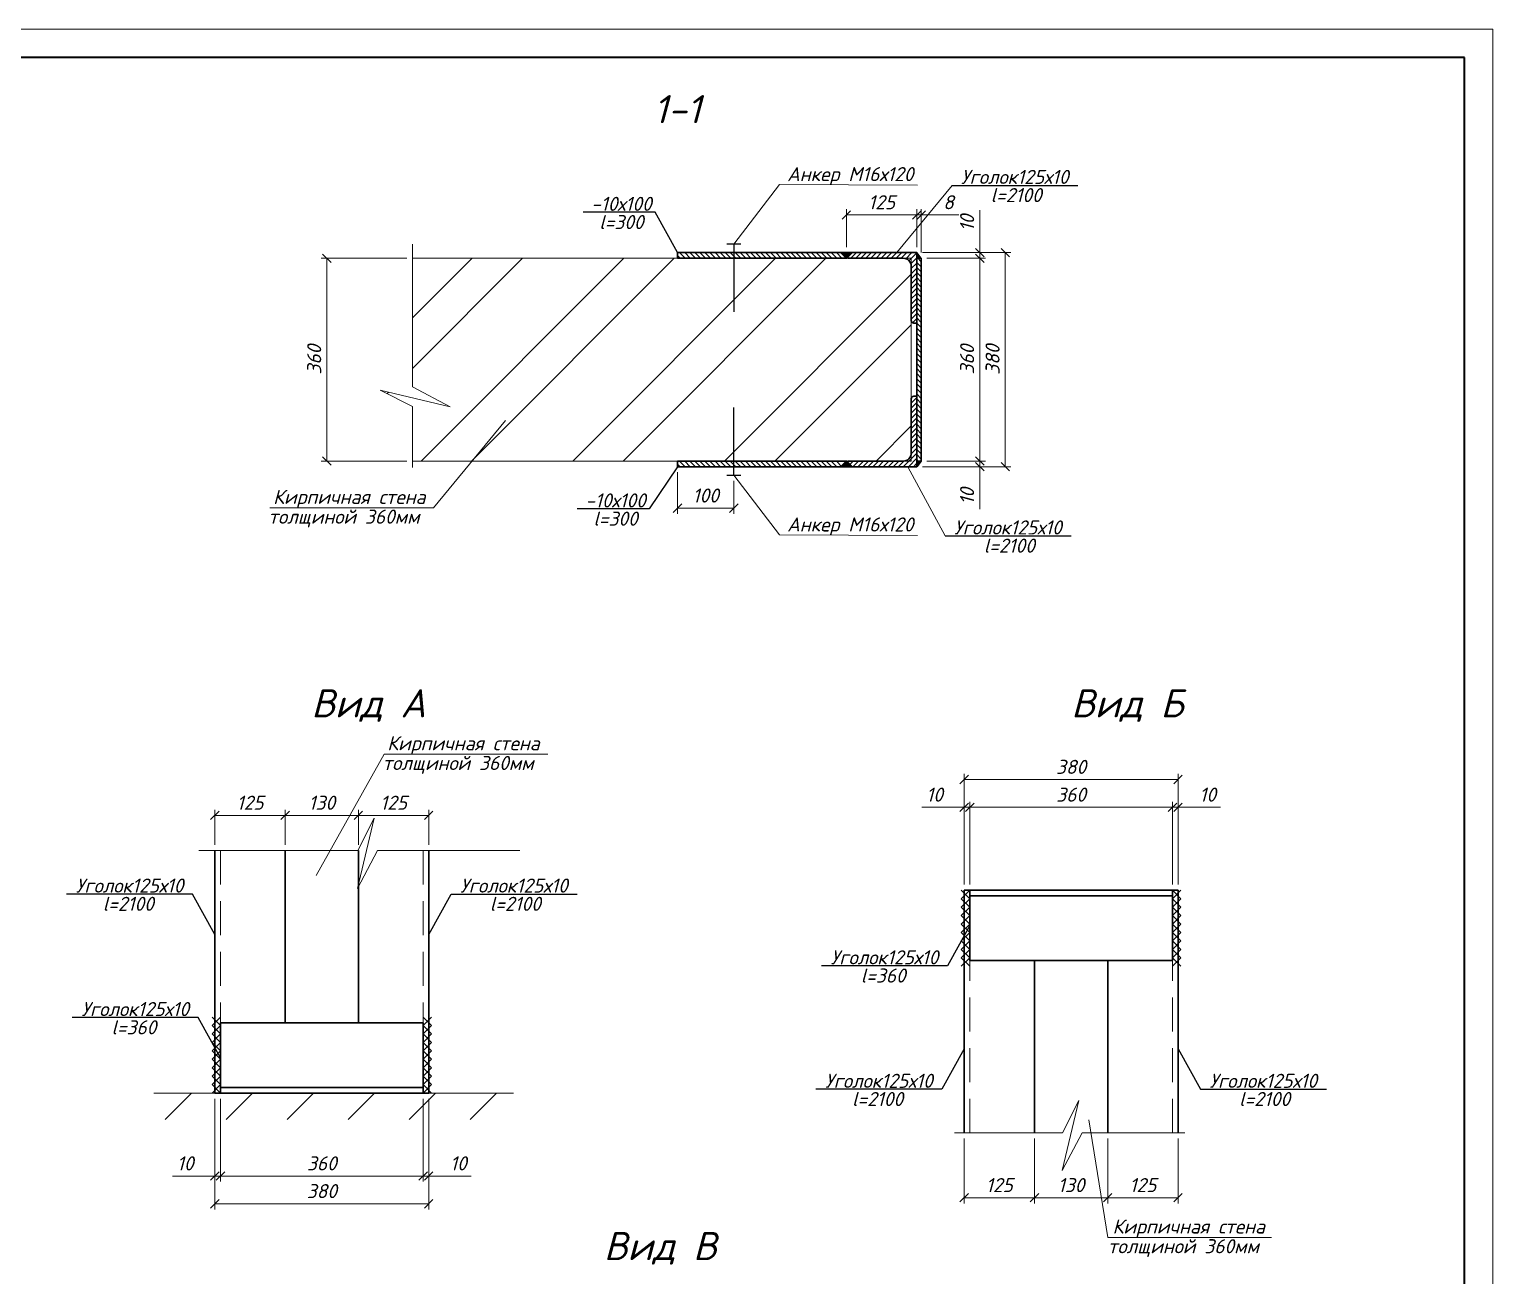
# Model space of a CAD drawing. Header units: millimetres. Extents: x 10124 to 8132345, y -95635 to 1386204.
# Drawn here: x 112703 to 115303, y 27847 to 30060 of the extents above; entities that cross this region are included whole.
import ezdxf

# ---------------------------------------------------------------- set-up
doc = ezdxf.new("R2010")
doc.units = ezdxf.units.MM
doc.linetypes.add('Пунктир 2мм', pattern=[3, 2, -1])
doc.layers.get('DEFPOINTS').update_dxf_attribs({"color": 1})
doc.layers.add('013', color=7, linetype='Continuous', lineweight=13)
doc.layers.add('030', color=7, linetype='Continuous', lineweight=30)
doc.styles.add('10', font='isocpeui.ttf', dxfattribs={"height": 25})
doc.styles.add('GOST', font='isocpeur.TTF')
doc.dimstyles.new('10', dxfattribs={"dimtxt": 37.5, "dimasz": 15, "dimexe": 10, "dimexo": 10, "dimgap": 10, "dimtad": 1, "dimtxsty": '10', "dimblk": 'OBLIQUE', "dimcen": 2.5, "dimadec": 0, "dimazin": 0, "dimtfac": 1, "dimtmove": 0, "dimatfit": 3, "dimfxl": 1, "dimlwd": 15, "dimlwe": 15, "dimarcsym": 0})
pattern_1 = [(135, (-518.993, 509.553), (-4.49012806, -4.49012806), [])]

# ---------------------------------------------------------------- blocks, each defined once
blk = doc.blocks.new('*U16')
at = {"color": 44, "lineweight": 20, "ltscale": 10}
for p, q in [((594, 420), (0, 420)), ((594, 0), (594, 420))]:
    blk.add_line(p, q, dxfattribs=at)
at = {"color": 137, "lineweight": 35, "ltscale": 10}
for p, q in [((589, 415), (20, 415)), ((589, 5), (589, 415))]:
    blk.add_line(p, q, dxfattribs=at)
at = {"color": 44, "lineweight": 13, "style": 'GOST', "oblique": 10, "width": 0.8}
for tag in ['ФОРМАТВЕРТ', 'ФОРМАТГОРИЗ']:
    blk.add_attdef(tag, (542.98, 1.6), '', height=2, dxfattribs=at)
blk = doc.blocks.new('*U172')
blk.add_lwpolyline([(-34.5, 90.5), (-29.1, 90.5, -0.414214), (-24.5, 85.9), (-24.5, -10.5, 0.414214), (-10.5, -24.5), (85.9, -24.5, -0.414214), (90.5, -29.1), (90.5, -34.5), (-34.5, -34.5)], format="xyb", close=True)
blk = doc.blocks.new('_OBLIQUE')
at = {"color": 0, "linetype": 'ByBlock'}
blk.add_line((-0.5, -0.5), (0.5, 0.5), dxfattribs=at)
blk = doc.blocks.new('*D239')
at = {"color": 0, "lineweight": 15, "ltscale": 100, "transparency": 16777216}
for p, q in [((113373.8, 29653.6), (113221.8, 29653.6)), ((113231.8, 29293.6), (113231.8, 29653.6)), ((113373.8, 29293.6), (113221.8, 29293.6))]:
    blk.add_line(p, q, dxfattribs=at)
at = {"layer": 'DEFPOINTS', "color": 0, "ltscale": 100, "transparency": 16777216}
for p in [(113231.8, 29653.6), (113383.8, 29653.6), (113383.8, 29293.6)]:
    blk.add_point(p, dxfattribs=at)
at = {"color": 0, "lineweight": 15, "ltscale": 100, "transparency": 16777216, "xscale": 15, "yscale": 15, "zscale": 15}
for p, rotation in [((113231.8, 29653.6), 90), ((113231.8, 29293.6), 270)]:
    blk.add_blockref('_OBLIQUE', p, dxfattribs=dict(at, rotation=rotation))
at = {"color": 0, "ltscale": 100, "transparency": 16777216, "insert": (113209.3, 29473.6), "char_height": 25, "attachment_point": 5, "rotation": 90, "style": '10'}
blk.add_mtext('360', dxfattribs=at)
blk = doc.blocks.new('*D240')
at = {"color": 0, "lineweight": 15, "ltscale": 100, "transparency": 16777216}
for p, q in [((114154.7, 29673.6), (114154.7, 29740.6)), ((114279.7, 29673.6), (114279.7, 29740.6)), ((114279.7, 29730.6), (114154.7, 29730.6))]:
    blk.add_line(p, q, dxfattribs=at)
at = {"layer": 'DEFPOINTS', "color": 0, "ltscale": 100, "transparency": 16777216}
for p in [(114154.7, 29730.6), (114154.7, 29663.6), (114279.7, 29663.6)]:
    blk.add_point(p, dxfattribs=at)
at = {"color": 0, "lineweight": 15, "ltscale": 100, "transparency": 16777216, "xscale": 15, "yscale": 15, "zscale": 15, "rotation": 180}
blk.add_blockref('_OBLIQUE', (114154.7, 29730.6), dxfattribs=at)
at = {"color": 0, "lineweight": 15, "ltscale": 100, "transparency": 16777216, "xscale": 15, "yscale": 15, "zscale": 15}
blk.add_blockref('_OBLIQUE', (114279.7, 29730.6), dxfattribs=at)
at = {"color": 0, "ltscale": 100, "transparency": 16777216, "insert": (114217.2, 29753.1), "char_height": 25, "attachment_point": 5, "style": '10'}
blk.add_mtext('125', dxfattribs=at)
blk = doc.blocks.new('*D241')
at = {"color": 0, "lineweight": 15, "ltscale": 100, "transparency": 16777216}
for p, q in [((114279.7, 29673.6), (114279.7, 29740.6)), ((114287.7, 29663.6), (114287.7, 29740.6)), ((114279.7, 29730.6), (114264.7, 29730.6)), ((114279.7, 29730.6), (114287.7, 29730.6)), ((114287.7, 29730.6), (114354.3, 29730.6))]:
    blk.add_line(p, q, dxfattribs=at)
at = {"layer": 'DEFPOINTS', "color": 0, "ltscale": 100, "transparency": 16777216}
for p in [(114287.7, 29730.6), (114279.7, 29663.6), (114287.7, 29653.6)]:
    blk.add_point(p, dxfattribs=at)
at = {"color": 0, "lineweight": 15, "ltscale": 100, "transparency": 16777216, "xscale": 15, "yscale": 15, "zscale": 15}
blk.add_blockref('_OBLIQUE', (114279.7, 29730.6), dxfattribs=at)
at = {"color": 0, "lineweight": 15, "ltscale": 100, "transparency": 16777216, "xscale": 15, "yscale": 15, "zscale": 15, "rotation": 180}
blk.add_blockref('_OBLIQUE', (114287.7, 29730.6), dxfattribs=at)
at = {"color": 0, "ltscale": 100, "transparency": 16777216, "insert": (114336, 29753.1), "char_height": 25, "attachment_point": 5, "style": '10'}
blk.add_mtext('8', dxfattribs=at)
blk = doc.blocks.new('*D242')
at = {"color": 0, "lineweight": 15, "ltscale": 100, "transparency": 16777216}
for p, q in [((114391.6, 29293.6), (114391.6, 29308.6)), ((114289.7, 29283.6), (114401.6, 29283.6)), ((114297.7, 29293.6), (114401.6, 29293.6)), ((114391.6, 29293.6), (114391.6, 29283.6)), ((114391.6, 29283.6), (114391.6, 29208.4))]:
    blk.add_line(p, q, dxfattribs=at)
at = {"layer": 'DEFPOINTS', "color": 0, "ltscale": 100, "transparency": 16777216}
for p in [(114279.7, 29283.6), (114287.7, 29293.6), (114391.6, 29283.6)]:
    blk.add_point(p, dxfattribs=at)
at = {"color": 0, "lineweight": 15, "ltscale": 100, "transparency": 16777216, "xscale": 15, "yscale": 15, "zscale": 15}
for p, rotation in [((114391.6, 29293.6), 270), ((114391.6, 29283.6), 90)]:
    blk.add_blockref('_OBLIQUE', p, dxfattribs=dict(at, rotation=rotation))
at = {"color": 0, "ltscale": 100, "transparency": 16777216, "insert": (114369.1, 29231), "char_height": 25, "attachment_point": 5, "rotation": 90, "style": '10'}
blk.add_mtext('10', dxfattribs=at)
blk = doc.blocks.new('*D243')
at = {"color": 0, "lineweight": 15, "ltscale": 100, "transparency": 16777216}
for p, q in [((114297.7, 29653.6), (114401.6, 29653.6)), ((114391.6, 29293.6), (114391.6, 29653.6)), ((114297.7, 29293.6), (114401.6, 29293.6))]:
    blk.add_line(p, q, dxfattribs=at)
at = {"layer": 'DEFPOINTS', "color": 0, "ltscale": 100, "transparency": 16777216}
for p in [(114287.7, 29653.6), (114391.6, 29653.6), (114287.7, 29293.6)]:
    blk.add_point(p, dxfattribs=at)
at = {"color": 0, "lineweight": 15, "ltscale": 100, "transparency": 16777216, "xscale": 15, "yscale": 15, "zscale": 15}
for p, rotation in [((114391.6, 29653.6), 90), ((114391.6, 29293.6), 270)]:
    blk.add_blockref('_OBLIQUE', p, dxfattribs=dict(at, rotation=rotation))
at = {"color": 0, "ltscale": 100, "transparency": 16777216, "insert": (114369.1, 29473.6), "char_height": 25, "attachment_point": 5, "rotation": 90, "style": '10'}
blk.add_mtext('360', dxfattribs=at)
blk = doc.blocks.new('*D209')
at = {"color": 0, "lineweight": 15, "ltscale": 100, "transparency": 16777216}
for p, q in [((114391.6, 29663.6), (114391.6, 29738.8)), ((114289.7, 29663.6), (114401.6, 29663.6)), ((114391.6, 29653.6), (114391.6, 29663.6)), ((114297.7, 29653.6), (114401.6, 29653.6)), ((114391.6, 29653.6), (114391.6, 29638.6))]:
    blk.add_line(p, q, dxfattribs=at)
at = {"layer": 'DEFPOINTS', "color": 0, "ltscale": 100, "transparency": 16777216}
for p in [(114279.7, 29663.6), (114391.6, 29663.6), (114287.7, 29653.6)]:
    blk.add_point(p, dxfattribs=at)
at = {"color": 0, "lineweight": 15, "ltscale": 100, "transparency": 16777216, "xscale": 15, "yscale": 15, "zscale": 15}
for p, rotation in [((114391.6, 29663.6), 270), ((114391.6, 29653.6), 90)]:
    blk.add_blockref('_OBLIQUE', p, dxfattribs=dict(at, rotation=rotation))
at = {"color": 0, "ltscale": 100, "transparency": 16777216, "insert": (114369.1, 29716.2), "char_height": 25, "attachment_point": 5, "rotation": 90, "style": '10'}
blk.add_mtext('10', dxfattribs=at)
blk = doc.blocks.new('*D210')
at = {"color": 0, "lineweight": 15, "ltscale": 100, "transparency": 16777216}
for p, q in [((114289.7, 29663.6), (114446.8, 29663.6)), ((114436.8, 29283.6), (114436.8, 29663.6)), ((114289.7, 29283.6), (114446.8, 29283.6))]:
    blk.add_line(p, q, dxfattribs=at)
at = {"layer": 'DEFPOINTS', "color": 0, "ltscale": 100, "transparency": 16777216}
for p in [(114279.7, 29663.6), (114436.8, 29663.6), (114279.7, 29283.6)]:
    blk.add_point(p, dxfattribs=at)
at = {"color": 0, "lineweight": 15, "ltscale": 100, "transparency": 16777216, "xscale": 15, "yscale": 15, "zscale": 15}
for p, rotation in [((114436.8, 29663.6), 90), ((114436.8, 29283.6), 270)]:
    blk.add_blockref('_OBLIQUE', p, dxfattribs=dict(at, rotation=rotation))
at = {"color": 0, "ltscale": 100, "transparency": 16777216, "insert": (114414.3, 29473.6), "char_height": 25, "attachment_point": 5, "rotation": 90, "style": '10'}
blk.add_mtext('380', dxfattribs=at)
blk = doc.blocks.new('*D244')
at = {"color": 0, "lineweight": 15, "ltscale": 100, "transparency": 16777216}
for p, q in [((113854.7, 29273.6), (113854.7, 29199.9)), ((113954.7, 29258.6), (113954.7, 29199.9)), ((113854.7, 29209.9), (113954.7, 29209.9))]:
    blk.add_line(p, q, dxfattribs=at)
at = {"layer": 'DEFPOINTS', "color": 0, "ltscale": 100, "transparency": 16777216}
for p in [(113854.7, 29283.6), (113954.7, 29268.6), (113954.7, 29209.9)]:
    blk.add_point(p, dxfattribs=at)
at = {"color": 0, "lineweight": 15, "ltscale": 100, "transparency": 16777216, "xscale": 15, "yscale": 15, "zscale": 15, "rotation": 180}
blk.add_blockref('_OBLIQUE', (113854.7, 29209.9), dxfattribs=at)
at = {"color": 0, "lineweight": 15, "ltscale": 100, "transparency": 16777216, "xscale": 15, "yscale": 15, "zscale": 15}
blk.add_blockref('_OBLIQUE', (113954.7, 29209.9), dxfattribs=at)
at = {"color": 0, "ltscale": 100, "transparency": 16777216, "insert": (113904.7, 29232.4), "char_height": 25, "attachment_point": 5, "style": '10'}
blk.add_mtext('100', dxfattribs=at)
blk = doc.blocks.new('*D206')
at = {"color": 0, "lineweight": 15, "ltscale": 100, "transparency": 16777216}
for p, q in [((113042.8, 28161.4), (113042.8, 28014.1)), ((113402.8, 28161.4), (113402.8, 28014.1)), ((113042.8, 28024.1), (113402.8, 28024.1))]:
    blk.add_line(p, q, dxfattribs=at)
at = {"layer": 'DEFPOINTS', "color": 0, "ltscale": 100, "transparency": 16777216}
for p in [(113042.8, 28171.4), (113402.8, 28171.4), (113402.8, 28024.1)]:
    blk.add_point(p, dxfattribs=at)
at = {"color": 0, "lineweight": 15, "ltscale": 100, "transparency": 16777216, "xscale": 15, "yscale": 15, "zscale": 15, "rotation": 180}
blk.add_blockref('_OBLIQUE', (113042.8, 28024.1), dxfattribs=at)
at = {"color": 0, "lineweight": 15, "ltscale": 100, "transparency": 16777216, "xscale": 15, "yscale": 15, "zscale": 15}
blk.add_blockref('_OBLIQUE', (113402.8, 28024.1), dxfattribs=at)
at = {"color": 0, "ltscale": 100, "transparency": 16777216, "insert": (113222.8, 28046.6), "char_height": 25, "attachment_point": 5, "style": '10'}
blk.add_mtext('360', dxfattribs=at)
blk = doc.blocks.new('*D225')
at = {"layer": '013', "color": 0, "lineweight": 15, "ltscale": 100, "transparency": 16777216}
for p, q in [((113032.8, 28161.4), (113032.8, 28014.1)), ((113042.8, 28161.4), (113042.8, 28014.1)), ((113032.8, 28024.1), (112957.6, 28024.1)), ((113042.8, 28024.1), (113032.8, 28024.1)), ((113042.8, 28024.1), (113057.8, 28024.1))]:
    blk.add_line(p, q, dxfattribs=at)
at = {"layer": 'DEFPOINTS', "color": 0, "ltscale": 100, "transparency": 16777216}
for p in [(113032.8, 28171.4), (113042.8, 28171.4), (113032.8, 28024.1)]:
    blk.add_point(p, dxfattribs=at)
at = {"layer": '013', "color": 0, "lineweight": 15, "ltscale": 100, "transparency": 16777216, "xscale": 15, "yscale": 15, "zscale": 15}
blk.add_blockref('_OBLIQUE', (113032.8, 28024.1), dxfattribs=at)
at = {"layer": '013', "color": 0, "lineweight": 15, "ltscale": 100, "transparency": 16777216, "xscale": 15, "yscale": 15, "zscale": 15, "rotation": 180}
blk.add_blockref('_OBLIQUE', (113042.8, 28024.1), dxfattribs=at)
at = {"layer": '013', "color": 0, "ltscale": 100, "transparency": 16777216, "insert": (112980.2, 28046.6), "char_height": 25, "attachment_point": 5, "style": '10'}
blk.add_mtext('10', dxfattribs=at)
blk = doc.blocks.new('*D221')
at = {"layer": '013', "color": 0, "lineweight": 15, "ltscale": 100, "transparency": 16777216}
for p, q in [((113402.8, 28161.4), (113402.8, 28014.1)), ((113412.8, 28161.4), (113412.8, 28014.1)), ((113402.8, 28024.1), (113387.8, 28024.1)), ((113402.8, 28024.1), (113412.8, 28024.1)), ((113412.8, 28024.1), (113488, 28024.1))]:
    blk.add_line(p, q, dxfattribs=at)
at = {"layer": 'DEFPOINTS', "color": 0, "ltscale": 100, "transparency": 16777216}
for p in [(113402.8, 28171.4), (113412.8, 28171.4), (113412.8, 28024.1)]:
    blk.add_point(p, dxfattribs=at)
at = {"layer": '013', "color": 0, "lineweight": 15, "ltscale": 100, "transparency": 16777216, "xscale": 15, "yscale": 15, "zscale": 15}
blk.add_blockref('_OBLIQUE', (113402.8, 28024.1), dxfattribs=at)
at = {"layer": '013', "color": 0, "lineweight": 15, "ltscale": 100, "transparency": 16777216, "xscale": 15, "yscale": 15, "zscale": 15, "rotation": 180}
blk.add_blockref('_OBLIQUE', (113412.8, 28024.1), dxfattribs=at)
at = {"layer": '013', "color": 0, "ltscale": 100, "transparency": 16777216, "insert": (113465.4, 28046.6), "char_height": 25, "attachment_point": 5, "style": '10'}
blk.add_mtext('10', dxfattribs=at)
blk = doc.blocks.new('*D217')
at = {"layer": '013', "color": 0, "lineweight": 15, "ltscale": 100, "transparency": 16777216}
for p, q in [((113032.8, 28161.4), (113032.8, 27964.8)), ((113412.8, 28161.4), (113412.8, 27964.8)), ((113032.8, 27974.8), (113412.8, 27974.8))]:
    blk.add_line(p, q, dxfattribs=at)
at = {"layer": 'DEFPOINTS', "color": 0, "ltscale": 100, "transparency": 16777216}
for p in [(113032.8, 28171.4), (113412.8, 28171.4), (113412.8, 27974.8)]:
    blk.add_point(p, dxfattribs=at)
at = {"layer": '013', "color": 0, "lineweight": 15, "ltscale": 100, "transparency": 16777216, "xscale": 15, "yscale": 15, "zscale": 15, "rotation": 180}
blk.add_blockref('_OBLIQUE', (113032.8, 27974.8), dxfattribs=at)
at = {"layer": '013', "color": 0, "lineweight": 15, "ltscale": 100, "transparency": 16777216, "xscale": 15, "yscale": 15, "zscale": 15}
blk.add_blockref('_OBLIQUE', (113412.8, 27974.8), dxfattribs=at)
at = {"layer": '013', "color": 0, "ltscale": 100, "transparency": 16777216, "insert": (113222.8, 27997.3), "char_height": 25, "attachment_point": 5, "style": '10'}
blk.add_mtext('380', dxfattribs=at)
blk = doc.blocks.new('*D218')
at = {"color": 0, "lineweight": 15, "ltscale": 100, "transparency": 16777216}
for p, q in [((114373.8, 28541.6), (114373.8, 28688.8)), ((114373.8, 28678.8), (114733.8, 28678.8)), ((114733.8, 28541.6), (114733.8, 28688.8))]:
    blk.add_line(p, q, dxfattribs=at)
at = {"layer": 'DEFPOINTS', "color": 0, "ltscale": 100, "transparency": 16777216}
for p in [(114733.8, 28678.8), (114373.8, 28531.6), (114733.8, 28531.6)]:
    blk.add_point(p, dxfattribs=at)
at = {"color": 0, "lineweight": 15, "ltscale": 100, "transparency": 16777216, "xscale": 15, "yscale": 15, "zscale": 15, "rotation": 180}
blk.add_blockref('_OBLIQUE', (114373.8, 28678.8), dxfattribs=at)
at = {"color": 0, "lineweight": 15, "ltscale": 100, "transparency": 16777216, "xscale": 15, "yscale": 15, "zscale": 15}
blk.add_blockref('_OBLIQUE', (114733.8, 28678.8), dxfattribs=at)
at = {"color": 0, "ltscale": 100, "transparency": 16777216, "insert": (114553.8, 28701.3), "char_height": 25, "attachment_point": 5, "style": '10'}
blk.add_mtext('360', dxfattribs=at)
blk = doc.blocks.new('*D246')
at = {"layer": '013', "color": 0, "lineweight": 15, "ltscale": 100, "transparency": 16777216}
for p, q in [((114363.8, 28678.8), (114288.6, 28678.8)), ((114363.8, 28541.6), (114363.8, 28688.8)), ((114373.8, 28678.8), (114363.8, 28678.8)), ((114373.8, 28541.6), (114373.8, 28688.8)), ((114373.8, 28678.8), (114388.8, 28678.8))]:
    blk.add_line(p, q, dxfattribs=at)
at = {"layer": 'DEFPOINTS', "color": 0, "ltscale": 100, "transparency": 16777216}
for p in [(114363.8, 28678.8), (114363.8, 28531.6), (114373.8, 28531.6)]:
    blk.add_point(p, dxfattribs=at)
at = {"layer": '013', "color": 0, "lineweight": 15, "ltscale": 100, "transparency": 16777216, "xscale": 15, "yscale": 15, "zscale": 15}
blk.add_blockref('_OBLIQUE', (114363.8, 28678.8), dxfattribs=at)
at = {"layer": '013', "color": 0, "lineweight": 15, "ltscale": 100, "transparency": 16777216, "xscale": 15, "yscale": 15, "zscale": 15, "rotation": 180}
blk.add_blockref('_OBLIQUE', (114373.8, 28678.8), dxfattribs=at)
at = {"layer": '013', "color": 0, "ltscale": 100, "transparency": 16777216, "insert": (114311.2, 28701.3), "char_height": 25, "attachment_point": 5, "style": '10'}
blk.add_mtext('10', dxfattribs=at)
blk = doc.blocks.new('*D219')
at = {"layer": '013', "color": 0, "lineweight": 15, "ltscale": 100, "transparency": 16777216}
for p, q in [((114733.8, 28678.8), (114718.8, 28678.8)), ((114733.8, 28541.6), (114733.8, 28688.8)), ((114733.8, 28678.8), (114743.8, 28678.8)), ((114743.8, 28541.6), (114743.8, 28688.8)), ((114743.8, 28678.8), (114818.9, 28678.8))]:
    blk.add_line(p, q, dxfattribs=at)
at = {"layer": 'DEFPOINTS', "color": 0, "ltscale": 100, "transparency": 16777216}
for p in [(114743.8, 28678.8), (114733.8, 28531.6), (114743.8, 28531.6)]:
    blk.add_point(p, dxfattribs=at)
at = {"layer": '013', "color": 0, "lineweight": 15, "ltscale": 100, "transparency": 16777216, "xscale": 15, "yscale": 15, "zscale": 15}
blk.add_blockref('_OBLIQUE', (114733.8, 28678.8), dxfattribs=at)
at = {"layer": '013', "color": 0, "lineweight": 15, "ltscale": 100, "transparency": 16777216, "xscale": 15, "yscale": 15, "zscale": 15, "rotation": 180}
blk.add_blockref('_OBLIQUE', (114743.8, 28678.8), dxfattribs=at)
at = {"layer": '013', "color": 0, "ltscale": 100, "transparency": 16777216, "insert": (114796.4, 28701.3), "char_height": 25, "attachment_point": 5, "style": '10'}
blk.add_mtext('10', dxfattribs=at)
blk = doc.blocks.new('*D220')
at = {"layer": '013', "color": 0, "lineweight": 15, "ltscale": 100, "transparency": 16777216}
for p, q in [((114363.8, 28541.6), (114363.8, 28738.1)), ((114363.8, 28728.1), (114743.8, 28728.1)), ((114743.8, 28541.6), (114743.8, 28738.1))]:
    blk.add_line(p, q, dxfattribs=at)
at = {"layer": 'DEFPOINTS', "color": 0, "ltscale": 100, "transparency": 16777216}
for p in [(114743.8, 28728.1), (114363.8, 28531.6), (114743.8, 28531.6)]:
    blk.add_point(p, dxfattribs=at)
at = {"layer": '013', "color": 0, "lineweight": 15, "ltscale": 100, "transparency": 16777216, "xscale": 15, "yscale": 15, "zscale": 15, "rotation": 180}
blk.add_blockref('_OBLIQUE', (114363.8, 28728.1), dxfattribs=at)
at = {"layer": '013', "color": 0, "lineweight": 15, "ltscale": 100, "transparency": 16777216, "xscale": 15, "yscale": 15, "zscale": 15}
blk.add_blockref('_OBLIQUE', (114743.8, 28728.1), dxfattribs=at)
at = {"layer": '013', "color": 0, "ltscale": 100, "transparency": 16777216, "insert": (114553.8, 28750.6), "char_height": 25, "attachment_point": 5, "style": '10'}
blk.add_mtext('380', dxfattribs=at)
blk = doc.blocks.new('*D247')
at = {"layer": '013', "color": 0, "lineweight": 15, "ltscale": 100, "transparency": 16777216}
for p, q in [((113032.8, 28612), (113032.8, 28674.4)), ((113157.8, 28612), (113157.8, 28674.4)), ((113032.8, 28664.4), (113157.8, 28664.4))]:
    blk.add_line(p, q, dxfattribs=at)
at = {"layer": 'DEFPOINTS', "color": 0, "ltscale": 100, "transparency": 16777216}
for p in [(113157.8, 28664.4), (113032.8, 28602), (113157.8, 28602)]:
    blk.add_point(p, dxfattribs=at)
at = {"layer": '013', "color": 0, "lineweight": 15, "ltscale": 100, "transparency": 16777216, "xscale": 15, "yscale": 15, "zscale": 15, "rotation": 180}
blk.add_blockref('_OBLIQUE', (113032.8, 28664.4), dxfattribs=at)
at = {"layer": '013', "color": 0, "lineweight": 15, "ltscale": 100, "transparency": 16777216, "xscale": 15, "yscale": 15, "zscale": 15}
blk.add_blockref('_OBLIQUE', (113157.8, 28664.4), dxfattribs=at)
at = {"layer": '013', "color": 0, "ltscale": 100, "transparency": 16777216, "insert": (113095.3, 28686.9), "char_height": 25, "attachment_point": 5, "style": '10'}
blk.add_mtext('125', dxfattribs=at)
blk = doc.blocks.new('*D248')
at = {"layer": '013', "color": 0, "lineweight": 15, "ltscale": 100, "transparency": 16777216}
for p, q in [((113157.8, 28612), (113157.8, 28674.4)), ((113287.8, 28612), (113287.8, 28674.4)), ((113157.8, 28664.4), (113287.8, 28664.4))]:
    blk.add_line(p, q, dxfattribs=at)
at = {"layer": 'DEFPOINTS', "color": 0, "ltscale": 100, "transparency": 16777216}
for p in [(113287.8, 28664.4), (113157.8, 28602), (113287.8, 28602)]:
    blk.add_point(p, dxfattribs=at)
at = {"layer": '013', "color": 0, "lineweight": 15, "ltscale": 100, "transparency": 16777216, "xscale": 15, "yscale": 15, "zscale": 15, "rotation": 180}
blk.add_blockref('_OBLIQUE', (113157.8, 28664.4), dxfattribs=at)
at = {"layer": '013', "color": 0, "lineweight": 15, "ltscale": 100, "transparency": 16777216, "xscale": 15, "yscale": 15, "zscale": 15}
blk.add_blockref('_OBLIQUE', (113287.8, 28664.4), dxfattribs=at)
at = {"layer": '013', "color": 0, "ltscale": 100, "transparency": 16777216, "insert": (113222.8, 28686.9), "char_height": 25, "attachment_point": 5, "style": '10'}
blk.add_mtext('130', dxfattribs=at)
blk = doc.blocks.new('*D249')
at = {"layer": '013', "color": 0, "lineweight": 15, "ltscale": 100, "transparency": 16777216}
for p, q in [((113287.8, 28612), (113287.8, 28674.4)), ((113412.8, 28612), (113412.8, 28674.4)), ((113287.8, 28664.4), (113412.8, 28664.4))]:
    blk.add_line(p, q, dxfattribs=at)
at = {"layer": 'DEFPOINTS', "color": 0, "ltscale": 100, "transparency": 16777216}
for p in [(113412.8, 28664.4), (113287.8, 28602), (113412.8, 28602)]:
    blk.add_point(p, dxfattribs=at)
at = {"layer": '013', "color": 0, "lineweight": 15, "ltscale": 100, "transparency": 16777216, "xscale": 15, "yscale": 15, "zscale": 15, "rotation": 180}
blk.add_blockref('_OBLIQUE', (113287.8, 28664.4), dxfattribs=at)
at = {"layer": '013', "color": 0, "lineweight": 15, "ltscale": 100, "transparency": 16777216, "xscale": 15, "yscale": 15, "zscale": 15}
blk.add_blockref('_OBLIQUE', (113412.8, 28664.4), dxfattribs=at)
at = {"layer": '013', "color": 0, "ltscale": 100, "transparency": 16777216, "insert": (113350.3, 28686.9), "char_height": 25, "attachment_point": 5, "style": '10'}
blk.add_mtext('125', dxfattribs=at)
blk = doc.blocks.new('*D222')
at = {"layer": '013', "color": 0, "lineweight": 15, "ltscale": 100, "transparency": 16777216}
for p, q in [((114363.8, 28090.9), (114363.8, 27975.5)), ((114488.8, 28090.9), (114488.8, 27975.5)), ((114363.8, 27985.5), (114488.8, 27985.5))]:
    blk.add_line(p, q, dxfattribs=at)
at = {"layer": 'DEFPOINTS', "color": 0, "ltscale": 100, "transparency": 16777216}
for p in [(114363.8, 28100.9), (114488.8, 28100.9), (114488.8, 27985.5)]:
    blk.add_point(p, dxfattribs=at)
at = {"layer": '013', "color": 0, "lineweight": 15, "ltscale": 100, "transparency": 16777216, "xscale": 15, "yscale": 15, "zscale": 15, "rotation": 180}
blk.add_blockref('_OBLIQUE', (114363.8, 27985.5), dxfattribs=at)
at = {"layer": '013', "color": 0, "lineweight": 15, "ltscale": 100, "transparency": 16777216, "xscale": 15, "yscale": 15, "zscale": 15}
blk.add_blockref('_OBLIQUE', (114488.8, 27985.5), dxfattribs=at)
at = {"layer": '013', "color": 0, "ltscale": 100, "transparency": 16777216, "insert": (114426.3, 28008), "char_height": 25, "attachment_point": 5, "style": '10'}
blk.add_mtext('125', dxfattribs=at)
blk = doc.blocks.new('*D223')
at = {"layer": '013', "color": 0, "lineweight": 15, "ltscale": 100, "transparency": 16777216}
for p, q in [((114488.8, 28090.9), (114488.8, 27975.5)), ((114618.8, 28090.9), (114618.8, 27975.5)), ((114488.8, 27985.5), (114618.8, 27985.5))]:
    blk.add_line(p, q, dxfattribs=at)
at = {"layer": 'DEFPOINTS', "color": 0, "ltscale": 100, "transparency": 16777216}
for p in [(114488.8, 28100.9), (114618.8, 28100.9), (114618.8, 27985.5)]:
    blk.add_point(p, dxfattribs=at)
at = {"layer": '013', "color": 0, "lineweight": 15, "ltscale": 100, "transparency": 16777216, "xscale": 15, "yscale": 15, "zscale": 15, "rotation": 180}
blk.add_blockref('_OBLIQUE', (114488.8, 27985.5), dxfattribs=at)
at = {"layer": '013', "color": 0, "lineweight": 15, "ltscale": 100, "transparency": 16777216, "xscale": 15, "yscale": 15, "zscale": 15}
blk.add_blockref('_OBLIQUE', (114618.8, 27985.5), dxfattribs=at)
at = {"layer": '013', "color": 0, "ltscale": 100, "transparency": 16777216, "insert": (114553.8, 28008), "char_height": 25, "attachment_point": 5, "style": '10'}
blk.add_mtext('130', dxfattribs=at)
blk = doc.blocks.new('*D224')
at = {"layer": '013', "color": 0, "lineweight": 15, "ltscale": 100, "transparency": 16777216}
for p, q in [((114618.8, 28090.9), (114618.8, 27975.5)), ((114743.8, 28090.9), (114743.8, 27975.5)), ((114618.8, 27985.5), (114743.8, 27985.5))]:
    blk.add_line(p, q, dxfattribs=at)
at = {"layer": 'DEFPOINTS', "color": 0, "ltscale": 100, "transparency": 16777216}
for p in [(114618.8, 28100.9), (114743.8, 28100.9), (114743.8, 27985.5)]:
    blk.add_point(p, dxfattribs=at)
at = {"layer": '013', "color": 0, "lineweight": 15, "ltscale": 100, "transparency": 16777216, "xscale": 15, "yscale": 15, "zscale": 15, "rotation": 180}
blk.add_blockref('_OBLIQUE', (114618.8, 27985.5), dxfattribs=at)
at = {"layer": '013', "color": 0, "lineweight": 15, "ltscale": 100, "transparency": 16777216, "xscale": 15, "yscale": 15, "zscale": 15}
blk.add_blockref('_OBLIQUE', (114743.8, 27985.5), dxfattribs=at)
at = {"layer": '013', "color": 0, "ltscale": 100, "transparency": 16777216, "insert": (114681.3, 28008), "char_height": 25, "attachment_point": 5, "style": '10'}
blk.add_mtext('125', dxfattribs=at)

msp = doc.modelspace()

# ---------------------------------------------------------------- hatches: boundary and pattern name
at = {"layer": '013', "ltscale": 100}
h = msp.add_hatch(dxfattribs=at)
h.set_pattern_fill('ANSI31', color=256, scale=2, angle=90)
h.set_pattern_definition(pattern_1)
h.paths.add_polyline_path([(114144.099, 29663.593), (113854.705, 29663.593), (113854.705, 29653.593), (114154.099, 29653.593)])
h = msp.add_hatch(color=256, dxfattribs=at)
h.dxf.hatch_style = 1
h.paths.add_polyline_path([(114144.099, 29663.593), (114165.312, 29663.593), (114154.705, 29652.987)])
h = msp.add_hatch(dxfattribs=at)
h.set_pattern_fill('ANSI31', color=256, scale=2)
h.set_pattern_definition([(45, (114267.6255, 29651.117), (-4.49013, 4.49013), [])])
h.paths.add_polyline_path([(114269.705, 29653.593), (114255.705, 29653.593, -0.41421356), (114269.705, 29639.593)], flags=17)
h.paths.add_polyline_path([(114279.705, 29663.593), (114154.705, 29663.593), (114154.705, 29658.193, 0.41421356), (114159.305, 29653.593), (114255.705, 29653.593), (114269.705, 29653.593), (114269.705, 29543.193, 0.41421356), (114274.305, 29538.593), (114279.705, 29538.593)])
h = msp.add_hatch(color=256, dxfattribs=at)
h.dxf.hatch_style = 1
h.paths.add_polyline_path([(114287.705, 29653.593), (114279.705, 29653.593), (114279.705, 29663.593)])
h = msp.add_hatch(dxfattribs=at)
h.set_pattern_fill('ANSI32', color=256, scale=20)
h.set_pattern_definition([(45, (-8301.35, 0), (-134.70384, 134.70384), []), (45, (-8211.55, 0), (-134.70384, 134.70384), [])])
h.paths.add_polyline_path([(114269.705, 29639.593, 0.41421356), (114255.705, 29653.593), (114159.305, 29653.593), (114155.312, 29653.593), (114154.705, 29652.987), (114154.099, 29653.593), (113854.705, 29653.593), (113383.793, 29653.593), (113383.793, 29425.662), (113451.033, 29389.765), (113326.502, 29419.677), (113383.793, 29390.641), (113383.793, 29293.593), (114154.099, 29293.593), (114154.705, 29294.2), (114155.312, 29293.593), (114255.705, 29293.593, 0.41421356), (114269.705, 29307.593), (114269.705, 29403.993)])
h = msp.add_hatch(dxfattribs=at)
h.set_pattern_fill('ANSI31', color=256, scale=2, angle=90)
h.set_pattern_definition(pattern_1)
h.paths.add_polyline_path([(114287.705, 29653.593), (114279.705, 29653.593), (114279.705, 29293.593), (114287.705, 29293.593)])
h = msp.add_hatch(dxfattribs=at)
h.set_pattern_fill('ANSI31', color=256, scale=2)
h.set_pattern_definition([(45, (114268.141, 29296.0276), (-4.49013, 4.49013), [])])
h.paths.add_polyline_path([(114269.705, 29307.593, -0.41421356), (114255.705, 29293.593), (114269.705, 29293.593)], flags=17)
h.paths.add_polyline_path([(114279.705, 29408.593), (114274.305, 29408.593, 0.41421356), (114269.705, 29403.993), (114269.705, 29307.593), (114269.705, 29293.593), (114159.305, 29293.593, 0.41421356), (114154.705, 29288.993), (114154.705, 29283.593), (114279.705, 29283.593)])
h = msp.add_hatch(dxfattribs=at)
h.set_pattern_fill('ANSI31', color=256, scale=2, angle=90)
h.set_pattern_definition([(135, (-518.993, 139.553), (-4.49012806, -4.49012806), [])])
h.paths.add_polyline_path([(114144.099, 29293.593), (113854.705, 29293.593), (113854.705, 29283.593), (114154.099, 29283.593)])
h = msp.add_hatch(color=256, dxfattribs=at)
h.dxf.hatch_style = 1
h.paths.add_polyline_path([(114144.099, 29283.593), (114165.312, 29283.593), (114154.705, 29294.2)])
h = msp.add_hatch(color=256, dxfattribs=at)
h.dxf.hatch_style = 1
h.paths.add_polyline_path([(114287.705, 29293.593), (114279.705, 29293.593), (114279.705, 29283.593)])

# ---------------------------------------------------------------- linework, layer by layer
at = {"ltscale": 100}
for p, q in [((114342.258, 29783.109), (114565.999, 29783.109)), ((113814.903, 29735.257), (113687.012, 29735.257)), ((113854.705, 29663.593), (113814.903, 29735.257)), ((113967.205, 29678.593), (113942.205, 29678.593)), ((113954.705, 29678.593), (113954.705, 29558.593)), ((114144.099, 29663.593), (114154.705, 29652.987)), ((114165.312, 29663.593), (114144.099, 29663.593)), ((114154.705, 29652.987), (114165.312, 29663.593)), ((114287.705, 29653.593), (114279.705, 29663.593)), ((113954.705, 29268.593), (113954.705, 29388.593)), ((113854.705, 29283.593), (113804.515, 29208.631)), ((114144.099, 29283.593), (114154.705, 29294.2)), ((114165.312, 29283.593), (114144.099, 29283.593)), ((114154.705, 29294.2), (114165.312, 29283.593)), ((114287.705, 29293.593), (114279.705, 29283.593)), ((113942.205, 29268.593), (113967.205, 29268.593)), ((113804.515, 29208.631), (113676.624, 29208.631)), ((114330.048, 29160.674), (114553.789, 29160.674)), ((112992.991, 28524.782), (112769.25, 28524.782)), ((113032.794, 28453.118), (112992.991, 28524.782)), ((113412.794, 28453.118), (113452.596, 28524.782)), ((113452.596, 28524.782), (113676.337, 28524.782)), ((114373.77, 28531.558), (114358.77, 28516.558)), ((114358.77, 28531.558), (114373.77, 28516.558)), ((114363.77, 28531.558), (114733.77, 28531.558)), ((114748.77, 28531.558), (114733.77, 28516.558)), ((114733.77, 28531.558), (114748.77, 28516.558)), ((114373.77, 28516.558), (114358.77, 28501.558)), ((114358.77, 28516.558), (114373.77, 28501.558)), ((114373.77, 28501.558), (114358.77, 28486.558)), ((114358.77, 28501.558), (114373.77, 28486.558)), ((114748.77, 28516.558), (114733.77, 28501.558)), ((114733.77, 28516.558), (114748.77, 28501.558)), ((114748.77, 28501.558), (114733.77, 28486.558)), ((114733.77, 28501.558), (114748.77, 28486.558)), ((114373.77, 28469.058), (114333.968, 28397.394)), ((114373.77, 28486.558), (114358.77, 28471.558)), ((114358.77, 28486.558), (114373.77, 28471.558)), ((114373.77, 28471.558), (114358.77, 28456.558)), ((114358.77, 28471.558), (114373.77, 28456.558)), ((114748.77, 28486.558), (114733.77, 28471.558)), ((114733.77, 28486.558), (114748.77, 28471.558)), ((114748.77, 28471.558), (114733.77, 28456.558)), ((114733.77, 28471.558), (114748.77, 28456.558)), ((114373.77, 28456.558), (114358.77, 28441.558)), ((114358.77, 28456.558), (114373.77, 28441.558)), ((114373.77, 28441.558), (114358.77, 28426.558)), ((114358.77, 28441.558), (114373.77, 28426.558)), ((114748.77, 28456.558), (114733.77, 28441.558)), ((114733.77, 28456.558), (114748.77, 28441.558)), ((114748.77, 28441.558), (114733.77, 28426.558)), ((114733.77, 28441.558), (114748.77, 28426.558)), ((114373.77, 28426.558), (114358.77, 28411.558)), ((114358.77, 28426.558), (114373.77, 28411.558)), ((114748.77, 28426.558), (114733.77, 28411.558)), ((114733.77, 28426.558), (114748.77, 28411.558)), ((114333.968, 28397.394), (114110.227, 28397.394)), ((114373.77, 28411.558), (114358.77, 28396.558)), ((114358.77, 28411.558), (114373.77, 28396.558)), ((114748.77, 28411.558), (114733.77, 28396.558)), ((114733.77, 28411.558), (114748.77, 28396.558)), ((113002.991, 28305.516), (112779.25, 28305.516)), ((113042.794, 28233.852), (113002.991, 28305.516)), ((113042.794, 28291.352), (113027.794, 28306.352)), ((113027.794, 28291.352), (113042.794, 28306.352)), ((113042.794, 28276.352), (113027.794, 28291.352)), ((113027.794, 28276.352), (113042.794, 28291.352)), ((113417.794, 28291.352), (113402.794, 28306.352)), ((113402.794, 28291.352), (113417.794, 28306.352)), ((113417.794, 28276.352), (113402.794, 28291.352)), ((113402.794, 28276.352), (113417.794, 28291.352)), ((113042.794, 28261.352), (113027.794, 28276.352)), ((113027.794, 28261.352), (113042.794, 28276.352)), ((113042.794, 28246.352), (113027.794, 28261.352)), ((113027.794, 28246.352), (113042.794, 28261.352)), ((113417.794, 28261.352), (113402.794, 28276.352)), ((113402.794, 28261.352), (113417.794, 28276.352)), ((113417.794, 28246.352), (113402.794, 28261.352)), ((113402.794, 28246.352), (113417.794, 28261.352)), ((113042.794, 28231.352), (113027.794, 28246.352)), ((113027.794, 28231.352), (113042.794, 28246.352)), ((113042.794, 28216.352), (113027.794, 28231.352)), ((113027.794, 28216.352), (113042.794, 28231.352)), ((113417.794, 28231.352), (113402.794, 28246.352)), ((113402.794, 28231.352), (113417.794, 28246.352)), ((113417.794, 28216.352), (113402.794, 28231.352)), ((113402.794, 28216.352), (113417.794, 28231.352)), ((114363.77, 28249.793), (114323.968, 28178.129)), ((114743.77, 28249.793), (114783.573, 28178.129)), ((113042.794, 28201.352), (113027.794, 28216.352)), ((113027.794, 28201.352), (113042.794, 28216.352)), ((113417.794, 28201.352), (113402.794, 28216.352)), ((113402.794, 28201.352), (113417.794, 28216.352)), ((113042.794, 28186.352), (113027.794, 28201.352)), ((113027.794, 28186.352), (113042.794, 28201.352)), ((113042.794, 28171.352), (113027.794, 28186.352)), ((113027.794, 28171.352), (113042.794, 28186.352)), ((113417.794, 28186.352), (113402.794, 28201.352)), ((113402.794, 28186.352), (113417.794, 28201.352)), ((113417.794, 28171.352), (113402.794, 28186.352)), ((113402.794, 28171.352), (113417.794, 28186.352)), ((113032.794, 28171.352), (113402.794, 28171.352)), ((114323.968, 28178.129), (114100.227, 28178.129)), ((114783.573, 28178.129), (115007.314, 28178.129))]:
    msp.add_line(p, q, dxfattribs=at)
at = {"layer": '013', "ltscale": 100}
for p, q in [((114243.949, 29663.593), (114342.258, 29783.109)), ((114330.048, 29160.674), (114264.028, 29283.593)), ((112924.447, 28171.352), (113563.07, 28171.352)), ((112944.368, 28124.431), (112991.609, 28171.352)), ((113052.715, 28124.431), (113099.956, 28171.352)), ((113161.062, 28124.431), (113208.302, 28171.352)), ((113269.408, 28124.431), (113316.649, 28171.352)), ((113377.755, 28124.431), (113424.996, 28171.352)), ((113486.102, 28124.431), (113533.342, 28171.352))]:
    msp.add_line(p, q, dxfattribs=at)
at = {"layer": '013', "linetype": 'Пунктир 2мм', "ltscale": 30}
for p, q in [((113042.794, 28601.985), (113042.794, 28296.352)), ((113402.794, 28601.985), (113402.794, 28296.352)), ((114373.77, 28100.925), (114373.77, 28406.558)), ((114733.77, 28100.925), (114733.77, 28406.558))]:
    msp.add_line(p, q, dxfattribs=at)
at = {"layer": '013', "ltscale": 100}
for points in [[(113954.705, 29678.593), (114036.033, 29784.628), (114280.681, 29783.414)], [(113383.793, 29282.359), (113383.793, 29390.641), (113326.502, 29419.677), (113451.033, 29389.765), (113383.793, 29425.662), (113383.793, 29678.517)], [(113383.793, 29653.593), (114269.705, 29653.593), (114269.705, 29293.593), (113383.793, 29293.593)], [(113549.227, 29365.883), (113421.31, 29210.516), (113130.657, 29210.516)], [(113954.705, 29268.593), (114036.033, 29162.551), (114280.681, 29161.338)], [(113212.664, 28557.89), (113333.404, 28773.145), (113624.057, 28773.145)], [(113004.18, 28601.985), (113286.835, 28601.985), (113315.871, 28659.277), (113285.959, 28534.745), (113321.856, 28601.985), (113574.711, 28601.985)], [(114346.85, 28100.925), (114538.641, 28100.925), (114567.677, 28158.217), (114537.765, 28033.685), (114573.662, 28100.925), (114755.558, 28100.925)], [(114585.29, 28123.884), (114619.117, 27915.09), (114909.77, 27915.09)]]:
    msp.add_lwpolyline(points, dxfattribs=at)
at = {"layer": '030', "ltscale": 100}
for p, q in [((113032.794, 28601.985), (113032.794, 28171.352)), ((113157.794, 28601.985), (113157.794, 28296.352)), ((113287.794, 28601.985), (113287.794, 28296.352)), ((113412.794, 28601.985), (113412.794, 28171.352)), ((114363.77, 28100.925), (114363.77, 28531.558)), ((114363.77, 28531.558), (114743.77, 28531.558)), ((114373.77, 28406.558), (114373.77, 28531.558)), ((114373.77, 28521.558), (114733.77, 28521.558)), ((114733.77, 28406.558), (114733.77, 28531.558)), ((114743.77, 28100.925), (114743.77, 28531.558)), ((114373.77, 28406.558), (114733.77, 28406.558)), ((114488.77, 28100.925), (114488.77, 28406.558)), ((114618.77, 28100.925), (114618.77, 28406.558)), ((113042.794, 28296.352), (113402.794, 28296.352)), ((113042.794, 28296.352), (113042.794, 28171.352)), ((113402.794, 28296.352), (113402.794, 28171.352)), ((113042.794, 28181.352), (113402.794, 28181.352)), ((113032.794, 28171.352), (113412.794, 28171.352))]:
    msp.add_line(p, q, dxfattribs=at)
for points in [[(114154.705, 29663.593), (113854.705, 29663.593), (113854.705, 29653.593), (114154.705, 29653.593), (114154.705, 29663.593)], [(114279.705, 29293.593), (114279.705, 29293.593), (114287.705, 29293.593), (114287.705, 29653.593), (114279.705, 29653.593), (114279.705, 29293.593)], [(114154.705, 29283.593), (113854.705, 29283.593), (113854.705, 29293.593), (114154.705, 29293.593), (114154.705, 29283.593)]]:
    msp.add_lwpolyline(points, dxfattribs=at)

# ---------------------------------------------------------------- block references
at = {"xscale": 10, "yscale": 10, "zscale": 10}
msp.add_blockref('*U16', (109362.715, 25860.225), dxfattribs=at)
at = {"layer": '030', "xscale": -1, "rotation": 90}
msp.add_blockref('*U172', (114245.205, 29629.093), dxfattribs=at)
at = {"layer": '030', "rotation": 90}
msp.add_blockref('*U172', (114245.205, 29318.093), dxfattribs=at)

# ---------------------------------------------------------------- texts
at = {"color": 0, "lineweight": 9, "attachment_point": 5, "style": '10'}
for s, insert, char_height, width in [('\\pxi1.23419;1-1', (113823.09, 29918.415), 50, 2395.44136), ('\\pxi1.23419;Кирпичная стена ', (113256.222, 29226.535), 25, 2395.44136), ('\\pxi1.23419;толщиной 360мм', (113246.534, 29191.467), 25, 2395.44136), ('\\pxi1.23419;Вид А', (113274.922, 28859.454), 50, 295.72287), ('\\pxi1.23419;Вид Б', (114622.755, 28859.454), 50, 295.72287), ('\\pxi1.23419;Кирпичная стена ', (113458.969, 28789.164), 25, 2395.44136), ('\\pxi1.23419;толщиной 360мм', (113449.281, 28754.097), 25, 2395.44136), ('\\pxi1.23419;Кирпичная стена ', (114747.308, 27931.109), 25, 2395.44136), ('\\pxi1.23419;Вид В', (113793.026, 27895.756), 50, 295.72287), ('\\pxi1.23419;толщиной 360мм', (114737.62, 27896.042), 25, 2395.44136)]:
    msp.add_mtext(s, dxfattribs=dict(at, insert=insert, char_height=char_height, width=width))
at = {"ltscale": 100, "char_height": 25, "attachment_point": 5, "style": '10'}
for s, insert in [('Анкер М16х120', (114161.534, 29799.664)), ('Уголок125х10', (114453.809, 29798.146)), ('l=2100', (114456.216, 29765.771)), ('-10х100', (113755.004, 29750.294)), ('l=300', (113755.004, 29717.919)), ('-10х100', (113744.616, 29223.667)), ('l=300', (113744.616, 29191.293)), ('Анкер М16х120', (114161.534, 29177.588)), ('Уголок125х10', (114441.599, 29175.71)), ('l=2100', (114444.006, 29143.336)), ('Уголок125х10', (112881.441, 28539.819)), ('Уголок125х10', (113564.147, 28539.819)), ('l=2100', (112879.034, 28507.444)), ('l=2100', (113566.554, 28507.444)), ('Уголок125х10', (114222.417, 28412.431)), ('l=360', (114220.01, 28380.057)), ('Уголок125х10', (112891.441, 28320.553)), ('l=360', (112889.034, 28288.178)), ('Уголок125х10', (114212.417, 28193.165)), ('Уголок125х10', (114895.123, 28193.165)), ('l=2100', (114210.01, 28160.791)), ('l=2100', (114897.53, 28160.791))]:
    msp.add_mtext(s, dxfattribs=dict(at, insert=insert))

# ---------------------------------------------------------------- dimensions: what is measured, and where the dimension line sits
at = {"ltscale": 100}
for base, p1, p2, picture, middle in [((114154.705, 29730.572), (114279.705, 29663.593), (114154.705, 29663.593), '*D240', (114217.205, 29753.072)), ((114287.705, 29730.572), (114279.705, 29663.593), (114287.705, 29653.593), '*D241', (114336.02, 29753.072)), ((113954.705, 29209.922), (113854.705, 29283.593), (113954.705, 29268.593), '*D244', (113904.705, 29232.422)), ((114733.77, 28678.811), (114373.77, 28531.558), (114733.77, 28531.558), '*D218', (114553.77, 28701.311)), ((113402.794, 28024.099), (113042.794, 28171.352), (113402.794, 28171.352), '*D206', (113222.794, 28046.599))]:
    dim = msp.add_linear_dim(base=base, p1=p1, p2=p2, dimstyle='10', dxfattribs=at)
    dim.commit()
    dim.dimension.update_dxf_attribs({"geometry": picture, "text_midpoint": middle})
for base, p1, p2, picture, middle in [((114391.572, 29663.593), (114287.705, 29653.593), (114279.705, 29663.593), '*D209', (114369.072, 29716.178)), ((113231.838, 29653.593), (113383.793, 29293.593), (113383.793, 29653.593), '*D239', (113209.338, 29473.593)), ((114436.796, 29663.593), (114279.705, 29283.593), (114279.705, 29663.593), '*D210', (114414.296, 29473.593)), ((114391.572, 29653.593), (114287.705, 29293.593), (114287.705, 29653.593), '*D243', (114369.072, 29473.593)), ((114391.572, 29283.593), (114287.705, 29293.593), (114279.705, 29283.593), '*D242', (114369.072, 29231.008))]:
    dim = msp.add_linear_dim(base=base, p1=p1, p2=p2, angle=90, dimstyle='10', dxfattribs=at)
    dim.commit()
    dim.dimension.update_dxf_attribs({"geometry": picture, "text_midpoint": middle})
at = {"layer": '013', "ltscale": 100}
for base, p1, p2, picture, middle in [((114743.77, 28728.081), (114363.77, 28531.558), (114743.77, 28531.558), '*D220', (114553.77, 28750.581)), ((113157.794, 28664.415), (113032.794, 28601.985), (113157.794, 28601.985), '*D247', (113095.294, 28686.915)), ((113287.794, 28664.415), (113157.794, 28601.985), (113287.794, 28601.985), '*D248', (113222.794, 28686.915)), ((113412.794, 28664.415), (113287.794, 28601.985), (113412.794, 28601.985), '*D249', (113350.294, 28686.915)), ((114363.77, 28678.811), (114373.77, 28531.558), (114363.77, 28531.558), '*D246', (114311.185, 28701.311)), ((113032.794, 28024.099), (113042.794, 28171.352), (113032.794, 28171.352), '*D225', (112980.208, 28046.599)), ((113412.794, 27974.829), (113032.794, 28171.352), (113412.794, 28171.352), '*D217', (113222.794, 27997.329)), ((114488.77, 27985.516), (114363.77, 28100.925), (114488.77, 28100.925), '*D222', (114426.27, 28008.016)), ((114618.77, 27985.516), (114488.77, 28100.925), (114618.77, 28100.925), '*D223', (114553.77, 28008.016)), ((114743.77, 27985.516), (114618.77, 28100.925), (114743.77, 28100.925), '*D224', (114681.27, 28008.016))]:
    dim = msp.add_linear_dim(base=base, p1=p1, p2=p2, dimstyle='10', dxfattribs=at)
    dim.commit()
    dim.dimension.update_dxf_attribs({"geometry": picture, "text_midpoint": middle})
for base, p1, p2, picture, middle in [((114743.77, 28678.811), (114733.77, 28531.558), (114743.77, 28531.558), '*D219', (114796.356, 28701.311)), ((113412.794, 28024.099), (113402.794, 28171.352), (113412.794, 28171.352), '*D221', (113465.379, 28046.599))]:
    dim = msp.add_linear_dim(base=base, p1=p1, p2=p2, angle=180, dimstyle='10', dxfattribs=at)
    dim.commit()
    dim.dimension.update_dxf_attribs({"geometry": picture, "text_midpoint": middle})

doc.saveas('drawing.dxf')
